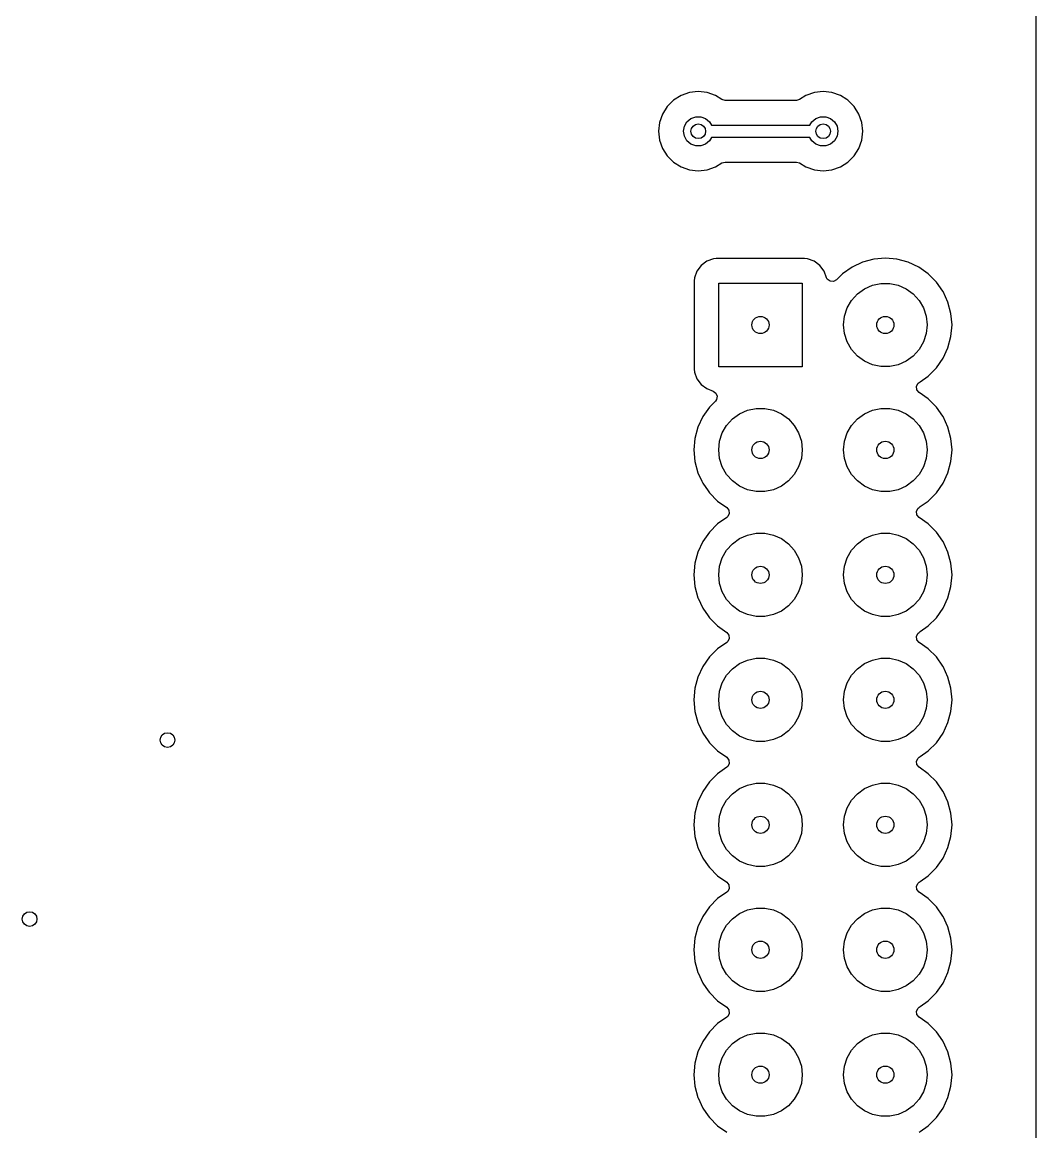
# Model space of a CAD drawing. Extents: x 0.03 to 1.97, y 0.03 to 3.58.
# Drawn here: x 1.159 to 1.97, y 1.804 to 2.692 of the extents above; entities that cross this region are included whole.
import ezdxf

# ---------------------------------------------------------------- set-up
doc = ezdxf.new("R2010")
doc.units = 0
doc.header["$MEASUREMENT"] = 0
doc.layers.add('BLACK', color=7, linetype='CONTINUOUS')

msp = doc.modelspace()

# ---------------------------------------------------------------- linework, layer by layer
at = {"layer": 'BLACK', "linetype": 'CONTINUOUS'}
for p, q in [((1.9703, 3.57541), (1.9703, 0.03459)), ((1.68023, 2.6298), (1.6752, 2.62477)), ((1.68624, 2.63357), (1.68023, 2.6298)), ((1.69294, 2.63592), (1.68624, 2.63357)), ((1.7, 2.63672), (1.69294, 2.63592)), ((1.69294, 2.63592), (1.69294, 2.63592)), ((1.70706, 2.63592), (1.7, 2.63672)), ((1.7, 2.63672), (1.7, 2.63672)), ((1.71376, 2.63357), (1.70706, 2.63592)), ((1.70706, 2.63592), (1.70706, 2.63592)), ((1.71885, 2.63037), (1.71376, 2.63357)), ((1.72145, 2.62963), (1.71885, 2.63037)), ((1.77855, 2.62963), (1.72145, 2.62963)), ((1.78115, 2.63037), (1.77855, 2.62963)), ((1.78624, 2.63357), (1.78115, 2.63037)), ((1.79294, 2.63592), (1.78624, 2.63357)), ((1.8, 2.63672), (1.79294, 2.63592)), ((1.79294, 2.63592), (1.79294, 2.63592)), ((1.80706, 2.63592), (1.8, 2.63672)), ((1.8, 2.63672), (1.8, 2.63672)), ((1.81376, 2.63357), (1.80706, 2.63592)), ((1.80706, 2.63592), (1.80706, 2.63592)), ((1.81885, 2.63037), (1.81376, 2.63357)), ((1.81977, 2.6298), (1.81885, 2.63037)), ((1.8248, 2.62477), (1.81977, 2.6298)), ((1.6752, 2.62477), (1.67143, 2.61876)), ((1.82857, 2.61876), (1.8248, 2.62477)), ((1.66908, 2.61206), (1.66828, 2.605)), ((1.67143, 2.61876), (1.66908, 2.61206)), ((1.66908, 2.61206), (1.66908, 2.61206)), ((1.6889, 2.60904), (1.69095, 2.61259)), ((1.69095, 2.61259), (1.69409, 2.61523)), ((1.69409, 2.61523), (1.69795, 2.61663)), ((1.69795, 2.61663), (1.70205, 2.61663)), ((1.70205, 2.61663), (1.70591, 2.61523)), ((1.70591, 2.61523), (1.70905, 2.61259)), ((1.70905, 2.61259), (1.71059, 2.60992)), ((1.78941, 2.60992), (1.79095, 2.61259)), ((1.79095, 2.61259), (1.79409, 2.61523)), ((1.79409, 2.61523), (1.79795, 2.61663)), ((1.79795, 2.61663), (1.80205, 2.61663)), ((1.80205, 2.61663), (1.80591, 2.61523)), ((1.80591, 2.61523), (1.80905, 2.61259)), ((1.80905, 2.61259), (1.8111, 2.60904)), ((1.83092, 2.61206), (1.82857, 2.61876)), ((1.83172, 2.605), (1.83092, 2.61206)), ((1.66828, 2.605), (1.66908, 2.59794)), ((1.66828, 2.605), (1.66828, 2.605)), ((1.68819, 2.605), (1.6889, 2.60904)), ((1.6889, 2.60096), (1.68819, 2.605)), ((1.71059, 2.60992), (1.78941, 2.60992)), ((1.8111, 2.60904), (1.81181, 2.605)), ((1.81181, 2.605), (1.8111, 2.60096)), ((1.83092, 2.59794), (1.83172, 2.605)), ((1.66908, 2.59794), (1.66908, 2.59794)), ((1.66908, 2.59794), (1.67143, 2.59124)), ((1.69095, 2.59741), (1.6889, 2.60096)), ((1.69409, 2.59477), (1.69095, 2.59741)), ((1.69795, 2.59337), (1.69409, 2.59477)), ((1.70205, 2.59337), (1.69795, 2.59337)), ((1.70591, 2.59477), (1.70205, 2.59337)), ((1.70905, 2.59741), (1.70591, 2.59477)), ((1.71059, 2.60008), (1.70905, 2.59741)), ((1.78941, 2.60008), (1.71059, 2.60008)), ((1.79095, 2.59741), (1.78941, 2.60008)), ((1.79409, 2.59477), (1.79095, 2.59741)), ((1.79795, 2.59337), (1.79409, 2.59477)), ((1.80205, 2.59337), (1.79795, 2.59337)), ((1.80591, 2.59477), (1.80205, 2.59337)), ((1.80905, 2.59741), (1.80591, 2.59477)), ((1.8111, 2.60096), (1.80905, 2.59741)), ((1.82857, 2.59124), (1.83092, 2.59794)), ((1.67143, 2.59124), (1.6752, 2.58523)), ((1.6752, 2.58523), (1.68023, 2.5802)), ((1.81977, 2.5802), (1.8248, 2.58523)), ((1.8248, 2.58523), (1.82857, 2.59124)), ((1.68023, 2.5802), (1.68624, 2.57643)), ((1.68624, 2.57643), (1.69294, 2.57408)), ((1.70706, 2.57408), (1.71376, 2.57643)), ((1.71376, 2.57643), (1.71885, 2.57963)), ((1.71885, 2.57963), (1.72145, 2.58037)), ((1.72145, 2.58037), (1.77855, 2.58037)), ((1.77855, 2.58037), (1.78115, 2.57963)), ((1.78115, 2.57963), (1.78624, 2.57643)), ((1.78624, 2.57643), (1.79294, 2.57408)), ((1.80706, 2.57408), (1.81376, 2.57643)), ((1.81376, 2.57643), (1.81977, 2.5802)), ((1.69294, 2.57408), (1.69294, 2.57408)), ((1.69294, 2.57408), (1.7, 2.57328)), ((1.7, 2.57328), (1.70706, 2.57408)), ((1.7, 2.57328), (1.7, 2.57328)), ((1.7, 2.57328), (1.7, 2.57328)), ((1.70706, 2.57408), (1.70706, 2.57408)), ((1.70706, 2.57408), (1.70706, 2.57408)), ((1.79294, 2.57408), (1.79294, 2.57408)), ((1.79294, 2.57408), (1.8, 2.57328)), ((1.8, 2.57328), (1.80706, 2.57408)), ((1.8, 2.57328), (1.8, 2.57328)), ((1.8, 2.57328), (1.8, 2.57328)), ((1.80706, 2.57408), (1.80706, 2.57408)), ((1.80706, 2.57408), (1.80706, 2.57408)), ((1.70226, 2.49754), (1.69887, 2.49301)), ((1.7068, 2.50094), (1.70226, 2.49754)), ((1.70226, 2.49754), (1.70226, 2.49754)), ((1.71211, 2.50292), (1.7068, 2.50094)), ((1.7068, 2.50094), (1.7068, 2.50094)), ((1.71445, 2.50317), (1.71211, 2.50292)), ((1.78515, 2.50317), (1.71445, 2.50317)), ((1.71445, 2.50317), (1.71445, 2.50317)), ((1.7875, 2.50292), (1.78515, 2.50317)), ((1.78515, 2.50317), (1.78515, 2.50317)), ((1.78515, 2.50317), (1.78515, 2.50317)), ((1.78515, 2.50317), (1.78515, 2.50317)), ((1.79281, 2.50094), (1.7875, 2.50292)), ((1.7875, 2.50292), (1.7875, 2.50292)), ((1.79734, 2.49754), (1.79281, 2.50094)), ((1.79281, 2.50094), (1.79281, 2.50094)), ((1.80074, 2.49301), (1.79734, 2.49754)), ((1.79734, 2.49754), (1.79734, 2.49754)), ((1.82312, 2.49622), (1.8155, 2.49089)), ((1.83155, 2.50015), (1.82312, 2.49622)), ((1.82312, 2.49622), (1.82312, 2.49622)), ((1.84053, 2.50256), (1.83155, 2.50015)), ((1.83155, 2.50015), (1.83155, 2.50015)), ((1.84054, 2.50256), (1.84053, 2.50256)), ((1.8498, 2.50337), (1.84054, 2.50256)), ((1.85907, 2.50256), (1.8498, 2.50337)), ((1.8498, 2.50337), (1.8498, 2.50337)), ((1.86806, 2.50015), (1.85907, 2.50256)), ((1.85907, 2.50256), (1.85907, 2.50256)), ((1.87649, 2.49622), (1.86806, 2.50015)), ((1.86806, 2.50015), (1.86806, 2.50015)), ((1.86806, 2.50015), (1.86806, 2.50015)), ((1.88411, 2.49089), (1.87649, 2.49622)), ((1.87649, 2.49622), (1.87649, 2.49622)), ((1.87649, 2.49622), (1.87649, 2.49622)), ((1.69689, 2.4877), (1.69663, 2.48535)), ((1.69887, 2.49301), (1.69689, 2.4877)), ((1.69887, 2.49301), (1.69887, 2.49301)), ((1.80267, 2.48783), (1.80074, 2.49301)), ((1.80074, 2.49301), (1.80074, 2.49301)), ((1.80334, 2.48661), (1.80267, 2.48783)), ((1.80554, 2.48496), (1.80334, 2.48661)), ((1.8155, 2.49089), (1.8107, 2.48609)), ((1.89069, 2.48431), (1.88411, 2.49089)), ((1.88411, 2.49089), (1.88411, 2.49089)), ((1.69663, 2.48535), (1.69663, 2.48535)), ((1.69663, 2.48535), (1.69663, 2.41465)), ((1.71634, 2.41654), (1.71634, 2.48346)), ((1.71634, 2.48346), (1.78327, 2.48346)), ((1.78327, 2.48346), (1.78327, 2.41654)), ((1.80828, 2.48477), (1.80554, 2.48496)), ((1.8107, 2.48609), (1.80828, 2.48477)), ((1.82741, 2.47487), (1.83307, 2.47898)), ((1.83307, 2.47898), (1.83946, 2.48183)), ((1.83946, 2.48183), (1.84631, 2.48328)), ((1.84631, 2.48328), (1.8533, 2.48328)), ((1.8533, 2.48328), (1.86014, 2.48183)), ((1.86014, 2.48183), (1.86654, 2.47898)), ((1.86654, 2.47898), (1.8722, 2.47487)), ((1.8958, 2.477), (1.89069, 2.48431)), ((1.81923, 2.46361), (1.82273, 2.46967)), ((1.82273, 2.46967), (1.82741, 2.47487)), ((1.8722, 2.47487), (1.87688, 2.46967)), ((1.87688, 2.46967), (1.88037, 2.46361)), ((1.89602, 2.47669), (1.8958, 2.477)), ((1.89996, 2.46825), (1.89602, 2.47669)), ((1.81707, 2.45696), (1.81923, 2.46361)), ((1.88037, 2.46361), (1.88254, 2.45696)), ((1.90236, 2.45927), (1.89996, 2.46825)), ((1.81634, 2.45), (1.81707, 2.45696)), ((1.88254, 2.45696), (1.88327, 2.45)), ((1.90318, 2.45), (1.90236, 2.45927)), ((1.81707, 2.44304), (1.81634, 2.45)), ((1.81923, 2.43639), (1.81707, 2.44304)), ((1.88254, 2.44304), (1.88037, 2.43639)), ((1.88327, 2.45), (1.88254, 2.44304)), ((1.90236, 2.44073), (1.90318, 2.45)), ((1.82273, 2.43033), (1.81923, 2.43639)), ((1.88037, 2.43639), (1.87688, 2.43033)), ((1.89996, 2.43175), (1.90236, 2.44073)), ((1.82741, 2.42513), (1.82273, 2.43033)), ((1.83307, 2.42102), (1.82741, 2.42513)), ((1.8722, 2.42513), (1.86654, 2.42102)), ((1.87688, 2.43033), (1.8722, 2.42513)), ((1.89602, 2.42331), (1.89996, 2.43175)), ((1.78327, 2.41654), (1.71634, 2.41654)), ((1.83946, 2.41817), (1.83307, 2.42102)), ((1.84631, 2.41672), (1.83946, 2.41817)), ((1.8533, 2.41672), (1.84631, 2.41672)), ((1.86014, 2.41817), (1.8533, 2.41672)), ((1.86654, 2.42102), (1.86014, 2.41817)), ((1.88411, 2.40911), (1.89069, 2.41569)), ((1.89069, 2.41569), (1.89602, 2.42331)), ((1.69663, 2.41465), (1.69663, 2.41465)), ((1.69663, 2.41465), (1.69689, 2.4123)), ((1.69689, 2.4123), (1.69887, 2.40699)), ((1.69887, 2.40699), (1.69887, 2.40699)), ((1.69887, 2.40699), (1.70226, 2.40246)), ((1.87768, 2.40461), (1.88411, 2.40911)), ((1.70226, 2.40246), (1.70226, 2.40246)), ((1.70226, 2.40246), (1.7068, 2.39906)), ((1.7068, 2.39906), (1.7068, 2.39906)), ((1.7068, 2.39906), (1.71197, 2.39713)), ((1.8748, 2.40089), (1.87605, 2.40334)), ((1.87509, 2.39815), (1.8748, 2.40089)), ((1.8768, 2.396), (1.87509, 2.39815)), ((1.87605, 2.40334), (1.8768, 2.404)), ((1.8768, 2.404), (1.87768, 2.40461)), ((1.71372, 2.38911), (1.70892, 2.38431)), ((1.71197, 2.39713), (1.71417, 2.39548)), ((1.71455, 2.39022), (1.71372, 2.38911)), ((1.71417, 2.39548), (1.71514, 2.39291)), ((1.71514, 2.39291), (1.71455, 2.39022)), ((1.88411, 2.39089), (1.8768, 2.396)), ((1.89069, 2.38431), (1.88411, 2.39089)), ((1.88411, 2.39089), (1.88411, 2.39089)), ((1.70892, 2.38431), (1.70358, 2.37669)), ((1.73307, 2.37898), (1.73946, 2.38183)), ((1.73946, 2.38183), (1.74631, 2.38328)), ((1.74631, 2.38328), (1.7533, 2.38328)), ((1.7533, 2.38328), (1.76014, 2.38183)), ((1.76014, 2.38183), (1.76654, 2.37898)), ((1.83307, 2.37898), (1.83946, 2.38183)), ((1.83946, 2.38183), (1.84631, 2.38328)), ((1.84631, 2.38328), (1.8533, 2.38328)), ((1.8533, 2.38328), (1.86014, 2.38183)), ((1.86014, 2.38183), (1.86654, 2.37898)), ((1.8958, 2.377), (1.89069, 2.38431)), ((1.70358, 2.37669), (1.69965, 2.36825)), ((1.70358, 2.37669), (1.70358, 2.37669)), ((1.72273, 2.36967), (1.72741, 2.37487)), ((1.72741, 2.37487), (1.73307, 2.37898)), ((1.76654, 2.37898), (1.7722, 2.37487)), ((1.7722, 2.37487), (1.77688, 2.36967)), ((1.82273, 2.36967), (1.82741, 2.37487)), ((1.82741, 2.37487), (1.83307, 2.37898)), ((1.86654, 2.37898), (1.8722, 2.37487)), ((1.8722, 2.37487), (1.87688, 2.36967)), ((1.89602, 2.37669), (1.8958, 2.377)), ((1.89996, 2.36825), (1.89602, 2.37669)), ((1.69965, 2.36825), (1.69724, 2.35927)), ((1.69965, 2.36825), (1.69965, 2.36825)), ((1.71707, 2.35696), (1.71923, 2.36361)), ((1.71923, 2.36361), (1.72273, 2.36967)), ((1.77688, 2.36967), (1.78037, 2.36361)), ((1.78037, 2.36361), (1.78254, 2.35696)), ((1.81707, 2.35696), (1.81923, 2.36361)), ((1.81923, 2.36361), (1.82273, 2.36967)), ((1.87688, 2.36967), (1.88037, 2.36361)), ((1.88037, 2.36361), (1.88254, 2.35696)), ((1.90236, 2.35927), (1.89996, 2.36825)), ((1.69724, 2.35927), (1.69643, 2.35)), ((1.69724, 2.35927), (1.69724, 2.35927)), ((1.71634, 2.35), (1.71707, 2.35696)), ((1.78254, 2.35696), (1.78327, 2.35)), ((1.81634, 2.35), (1.81707, 2.35696)), ((1.88254, 2.35696), (1.88327, 2.35)), ((1.90318, 2.35), (1.90236, 2.35927)), ((1.69643, 2.35), (1.69724, 2.34073)), ((1.69643, 2.35), (1.69643, 2.35)), ((1.71707, 2.34304), (1.71634, 2.35)), ((1.78327, 2.35), (1.78254, 2.34304)), ((1.81707, 2.34304), (1.81634, 2.35)), ((1.88327, 2.35), (1.88254, 2.34304)), ((1.90236, 2.34073), (1.90318, 2.35)), ((1.69724, 2.34073), (1.69724, 2.34073)), ((1.69724, 2.34073), (1.69965, 2.33175)), ((1.71923, 2.33639), (1.71707, 2.34304)), ((1.72273, 2.33033), (1.71923, 2.33639)), ((1.78037, 2.33639), (1.77688, 2.33033)), ((1.78254, 2.34304), (1.78037, 2.33639)), ((1.81923, 2.33639), (1.81707, 2.34304)), ((1.82273, 2.33033), (1.81923, 2.33639)), ((1.88037, 2.33639), (1.87688, 2.33033)), ((1.88254, 2.34304), (1.88037, 2.33639)), ((1.89996, 2.33175), (1.90236, 2.34073)), ((1.69965, 2.33175), (1.69965, 2.33175)), ((1.69965, 2.33175), (1.69965, 2.33175)), ((1.69965, 2.33175), (1.70278, 2.32503)), ((1.72741, 2.32513), (1.72273, 2.33033)), ((1.77688, 2.33033), (1.7722, 2.32513)), ((1.82741, 2.32513), (1.82273, 2.33033)), ((1.87688, 2.33033), (1.8722, 2.32513)), ((1.89602, 2.32331), (1.89996, 2.33175)), ((1.70278, 2.32503), (1.70358, 2.32331)), ((1.70358, 2.32331), (1.70358, 2.32331)), ((1.70358, 2.32331), (1.70785, 2.31722)), ((1.73307, 2.32102), (1.72741, 2.32513)), ((1.73946, 2.31817), (1.73307, 2.32102)), ((1.74631, 2.31672), (1.73946, 2.31817)), ((1.76014, 2.31817), (1.7533, 2.31672)), ((1.76654, 2.32102), (1.76014, 2.31817)), ((1.7722, 2.32513), (1.76654, 2.32102)), ((1.83307, 2.32102), (1.82741, 2.32513)), ((1.83946, 2.31817), (1.83307, 2.32102)), ((1.84631, 2.31672), (1.83946, 2.31817)), ((1.86014, 2.31817), (1.8533, 2.31672)), ((1.86654, 2.32102), (1.86014, 2.31817)), ((1.8722, 2.32513), (1.86654, 2.32102)), ((1.89069, 2.31569), (1.89602, 2.32331)), ((1.70785, 2.31722), (1.70892, 2.31569)), ((1.70892, 2.31569), (1.70892, 2.31569)), ((1.70892, 2.31569), (1.7155, 2.30911)), ((1.7155, 2.30911), (1.7155, 2.30911)), ((1.7155, 2.30911), (1.7228, 2.304)), ((1.7533, 2.31672), (1.74631, 2.31672)), ((1.8533, 2.31672), (1.84631, 2.31672)), ((1.87768, 2.30461), (1.88411, 2.30911)), ((1.88411, 2.30911), (1.89069, 2.31569)), ((1.7228, 2.304), (1.72452, 2.30185)), ((1.72452, 2.30185), (1.7248, 2.29911)), ((1.8748, 2.30089), (1.87605, 2.30334)), ((1.87509, 2.29815), (1.8748, 2.30089)), ((1.87605, 2.30334), (1.8768, 2.304)), ((1.8768, 2.304), (1.87768, 2.30461)), ((1.7228, 2.296), (1.7155, 2.29089)), ((1.72356, 2.29666), (1.7228, 2.296)), ((1.7248, 2.29911), (1.72356, 2.29666)), ((1.8768, 2.296), (1.87509, 2.29815)), ((1.88411, 2.29089), (1.8768, 2.296)), ((1.70892, 2.28431), (1.70358, 2.27669)), ((1.7155, 2.29089), (1.70892, 2.28431)), ((1.73946, 2.28183), (1.74631, 2.28328)), ((1.74631, 2.28328), (1.7533, 2.28328)), ((1.7533, 2.28328), (1.76014, 2.28183)), ((1.83946, 2.28183), (1.84631, 2.28328)), ((1.84631, 2.28328), (1.8533, 2.28328)), ((1.8533, 2.28328), (1.86014, 2.28183)), ((1.89069, 2.28431), (1.88411, 2.29089)), ((1.88411, 2.29089), (1.88411, 2.29089)), ((1.8958, 2.277), (1.89069, 2.28431)), ((1.70358, 2.27669), (1.69965, 2.26825)), ((1.70358, 2.27669), (1.70358, 2.27669)), ((1.72273, 2.26967), (1.72741, 2.27487)), ((1.72741, 2.27487), (1.73307, 2.27898)), ((1.73307, 2.27898), (1.73946, 2.28183)), ((1.76014, 2.28183), (1.76654, 2.27898)), ((1.76654, 2.27898), (1.7722, 2.27487)), ((1.7722, 2.27487), (1.77688, 2.26967)), ((1.82273, 2.26967), (1.82741, 2.27487)), ((1.82741, 2.27487), (1.83307, 2.27898)), ((1.83307, 2.27898), (1.83946, 2.28183)), ((1.86014, 2.28183), (1.86654, 2.27898)), ((1.86654, 2.27898), (1.8722, 2.27487)), ((1.8722, 2.27487), (1.87688, 2.26967)), ((1.89602, 2.27669), (1.8958, 2.277)), ((1.89996, 2.26825), (1.89602, 2.27669)), ((1.69965, 2.26825), (1.69724, 2.25927)), ((1.69965, 2.26825), (1.69965, 2.26825)), ((1.71923, 2.26361), (1.72273, 2.26967)), ((1.77688, 2.26967), (1.78037, 2.26361)), ((1.81923, 2.26361), (1.82273, 2.26967)), ((1.87688, 2.26967), (1.88037, 2.26361)), ((1.90236, 2.25927), (1.89996, 2.26825)), ((1.69724, 2.25927), (1.69643, 2.25)), ((1.69724, 2.25927), (1.69724, 2.25927)), ((1.71634, 2.25), (1.71707, 2.25696)), ((1.71707, 2.25696), (1.71923, 2.26361)), ((1.78037, 2.26361), (1.78254, 2.25696)), ((1.78254, 2.25696), (1.78327, 2.25)), ((1.81634, 2.25), (1.81707, 2.25696)), ((1.81707, 2.25696), (1.81923, 2.26361)), ((1.88037, 2.26361), (1.88254, 2.25696)), ((1.88254, 2.25696), (1.88327, 2.25)), ((1.90318, 2.25), (1.90236, 2.25927)), ((1.69643, 2.25), (1.69643, 2.25)), ((1.69643, 2.25), (1.69724, 2.24073)), ((1.71707, 2.24304), (1.71634, 2.25)), ((1.78327, 2.25), (1.78254, 2.24304)), ((1.81707, 2.24304), (1.81634, 2.25)), ((1.88327, 2.25), (1.88254, 2.24304)), ((1.90236, 2.24073), (1.90318, 2.25)), ((1.69724, 2.24073), (1.69724, 2.24073)), ((1.69724, 2.24073), (1.69965, 2.23175)), ((1.71923, 2.23639), (1.71707, 2.24304)), ((1.78254, 2.24304), (1.78037, 2.23639)), ((1.81923, 2.23639), (1.81707, 2.24304)), ((1.88254, 2.24304), (1.88037, 2.23639)), ((1.89996, 2.23175), (1.90236, 2.24073)), ((1.69965, 2.23175), (1.69965, 2.23175)), ((1.69965, 2.23175), (1.69965, 2.23175)), ((1.69965, 2.23175), (1.6998, 2.23142)), ((1.6998, 2.23142), (1.70358, 2.22331)), ((1.72273, 2.23033), (1.71923, 2.23639)), ((1.72741, 2.22513), (1.72273, 2.23033)), ((1.77688, 2.23033), (1.7722, 2.22513)), ((1.78037, 2.23639), (1.77688, 2.23033)), ((1.82273, 2.23033), (1.81923, 2.23639)), ((1.82741, 2.22513), (1.82273, 2.23033)), ((1.87688, 2.23033), (1.8722, 2.22513)), ((1.88037, 2.23639), (1.87688, 2.23033)), ((1.89602, 2.22331), (1.89996, 2.23175)), ((1.70358, 2.22331), (1.70358, 2.22331)), ((1.70358, 2.22331), (1.70785, 2.21722)), ((1.73307, 2.22102), (1.72741, 2.22513)), ((1.73946, 2.21817), (1.73307, 2.22102)), ((1.76654, 2.22102), (1.76014, 2.21817)), ((1.7722, 2.22513), (1.76654, 2.22102)), ((1.83307, 2.22102), (1.82741, 2.22513)), ((1.83946, 2.21817), (1.83307, 2.22102)), ((1.86654, 2.22102), (1.86014, 2.21817)), ((1.8722, 2.22513), (1.86654, 2.22102)), ((1.89069, 2.21569), (1.89602, 2.22331)), ((1.70785, 2.21722), (1.70892, 2.21569)), ((1.70892, 2.21569), (1.70892, 2.21569)), ((1.70892, 2.21569), (1.7155, 2.20911)), ((1.74631, 2.21672), (1.73946, 2.21817)), ((1.7533, 2.21672), (1.74631, 2.21672)), ((1.76014, 2.21817), (1.7533, 2.21672)), ((1.84631, 2.21672), (1.83946, 2.21817)), ((1.8533, 2.21672), (1.84631, 2.21672)), ((1.86014, 2.21817), (1.8533, 2.21672)), ((1.88411, 2.20911), (1.89069, 2.21569)), ((1.7155, 2.20911), (1.7155, 2.20911)), ((1.7155, 2.20911), (1.7228, 2.204)), ((1.7228, 2.204), (1.72452, 2.20185)), ((1.8748, 2.20089), (1.87605, 2.20334)), ((1.87605, 2.20334), (1.8768, 2.204)), ((1.8768, 2.204), (1.87768, 2.20461)), ((1.87768, 2.20461), (1.88411, 2.20911)), ((1.7228, 2.196), (1.7155, 2.19089)), ((1.72356, 2.19666), (1.7228, 2.196)), ((1.7248, 2.19911), (1.72356, 2.19666)), ((1.72452, 2.20185), (1.7248, 2.19911)), ((1.87509, 2.19815), (1.8748, 2.20089)), ((1.8768, 2.196), (1.87509, 2.19815)), ((1.88411, 2.19089), (1.8768, 2.196)), ((1.7155, 2.19089), (1.70892, 2.18431)), ((1.89069, 2.18431), (1.88411, 2.19089)), ((1.88411, 2.19089), (1.88411, 2.19089)), ((1.70358, 2.17669), (1.69965, 2.16825)), ((1.70892, 2.18431), (1.70358, 2.17669)), ((1.70358, 2.17669), (1.70358, 2.17669)), ((1.72741, 2.17487), (1.73307, 2.17898)), ((1.73307, 2.17898), (1.73946, 2.18183)), ((1.73946, 2.18183), (1.74631, 2.18328)), ((1.74631, 2.18328), (1.7533, 2.18328)), ((1.7533, 2.18328), (1.76014, 2.18183)), ((1.76014, 2.18183), (1.76654, 2.17898)), ((1.76654, 2.17898), (1.7722, 2.17487)), ((1.82741, 2.17487), (1.83307, 2.17898)), ((1.83307, 2.17898), (1.83946, 2.18183)), ((1.83946, 2.18183), (1.84631, 2.18328)), ((1.84631, 2.18328), (1.8533, 2.18328)), ((1.8533, 2.18328), (1.86014, 2.18183)), ((1.86014, 2.18183), (1.86654, 2.17898)), ((1.86654, 2.17898), (1.8722, 2.17487)), ((1.8958, 2.177), (1.89069, 2.18431)), ((1.89602, 2.17669), (1.8958, 2.177)), ((1.89996, 2.16825), (1.89602, 2.17669)), ((1.69965, 2.16825), (1.69724, 2.15927)), ((1.69965, 2.16825), (1.69965, 2.16825)), ((1.71923, 2.16361), (1.72273, 2.16967)), ((1.72273, 2.16967), (1.72741, 2.17487)), ((1.7722, 2.17487), (1.77688, 2.16967)), ((1.77688, 2.16967), (1.78037, 2.16361)), ((1.81923, 2.16361), (1.82273, 2.16967)), ((1.82273, 2.16967), (1.82741, 2.17487)), ((1.8722, 2.17487), (1.87688, 2.16967)), ((1.87688, 2.16967), (1.88037, 2.16361)), ((1.90236, 2.15927), (1.89996, 2.16825)), ((1.69724, 2.15927), (1.69643, 2.15)), ((1.69724, 2.15927), (1.69724, 2.15927)), ((1.71707, 2.15696), (1.71923, 2.16361)), ((1.78037, 2.16361), (1.78254, 2.15696)), ((1.81707, 2.15696), (1.81923, 2.16361)), ((1.88037, 2.16361), (1.88254, 2.15696)), ((1.90318, 2.15), (1.90236, 2.15927)), ((1.69643, 2.15), (1.69643, 2.15)), ((1.69643, 2.15), (1.69724, 2.14073)), ((1.71634, 2.15), (1.71707, 2.15696)), ((1.71707, 2.14304), (1.71634, 2.15)), ((1.78254, 2.15696), (1.78327, 2.15)), ((1.78327, 2.15), (1.78254, 2.14304)), ((1.81634, 2.15), (1.81707, 2.15696)), ((1.81707, 2.14304), (1.81634, 2.15)), ((1.88254, 2.15696), (1.88327, 2.15)), ((1.88327, 2.15), (1.88254, 2.14304)), ((1.90236, 2.14073), (1.90318, 2.15)), ((1.69724, 2.14073), (1.69724, 2.14073)), ((1.69724, 2.14073), (1.69965, 2.13175)), ((1.71923, 2.13639), (1.71707, 2.14304)), ((1.78254, 2.14304), (1.78037, 2.13639)), ((1.81923, 2.13639), (1.81707, 2.14304)), ((1.88254, 2.14304), (1.88037, 2.13639)), ((1.89996, 2.13175), (1.90236, 2.14073)), ((1.69965, 2.13175), (1.69965, 2.13175)), ((1.69965, 2.13175), (1.69965, 2.13175)), ((1.69965, 2.13175), (1.6998, 2.13142)), ((1.6998, 2.13142), (1.70358, 2.12331)), ((1.72273, 2.13033), (1.71923, 2.13639)), ((1.78037, 2.13639), (1.77688, 2.13033)), ((1.82273, 2.13033), (1.81923, 2.13639)), ((1.88037, 2.13639), (1.87688, 2.13033)), ((1.89602, 2.12331), (1.89996, 2.13175)), ((1.70358, 2.12331), (1.70358, 2.12331)), ((1.70358, 2.12331), (1.70785, 2.11722)), ((1.72741, 2.12513), (1.72273, 2.13033)), ((1.73307, 2.12102), (1.72741, 2.12513)), ((1.7722, 2.12513), (1.76654, 2.12102)), ((1.77688, 2.13033), (1.7722, 2.12513)), ((1.82741, 2.12513), (1.82273, 2.13033)), ((1.83307, 2.12102), (1.82741, 2.12513)), ((1.8722, 2.12513), (1.86654, 2.12102)), ((1.87688, 2.13033), (1.8722, 2.12513)), ((1.89069, 2.11569), (1.89602, 2.12331)), ((1.70785, 2.11722), (1.70892, 2.11569)), ((1.70892, 2.11569), (1.70892, 2.11569)), ((1.70892, 2.11569), (1.7155, 2.10911)), ((1.73946, 2.11817), (1.73307, 2.12102)), ((1.74631, 2.11672), (1.73946, 2.11817)), ((1.7533, 2.11672), (1.74631, 2.11672)), ((1.76014, 2.11817), (1.7533, 2.11672)), ((1.76654, 2.12102), (1.76014, 2.11817)), ((1.83946, 2.11817), (1.83307, 2.12102)), ((1.84631, 2.11672), (1.83946, 2.11817)), ((1.8533, 2.11672), (1.84631, 2.11672)), ((1.86014, 2.11817), (1.8533, 2.11672)), ((1.86654, 2.12102), (1.86014, 2.11817)), ((1.88411, 2.10911), (1.89069, 2.11569)), ((1.7155, 2.10911), (1.7155, 2.10911)), ((1.7155, 2.10911), (1.7228, 2.104)), ((1.8768, 2.104), (1.87768, 2.10461)), ((1.87768, 2.10461), (1.88411, 2.10911)), ((1.7228, 2.096), (1.7155, 2.09089)), ((1.7228, 2.104), (1.72452, 2.10185)), ((1.72356, 2.09666), (1.7228, 2.096)), ((1.7248, 2.09911), (1.72356, 2.09666)), ((1.72452, 2.10185), (1.7248, 2.09911)), ((1.8748, 2.10089), (1.87605, 2.10334)), ((1.87509, 2.09815), (1.8748, 2.10089)), ((1.8768, 2.096), (1.87509, 2.09815)), ((1.87605, 2.10334), (1.8768, 2.104)), ((1.88411, 2.09089), (1.8768, 2.096)), ((1.7155, 2.09089), (1.70892, 2.08431)), ((1.89069, 2.08431), (1.88411, 2.09089)), ((1.88411, 2.09089), (1.88411, 2.09089)), ((1.70892, 2.08431), (1.70358, 2.07669)), ((1.72741, 2.07487), (1.73307, 2.07898)), ((1.73307, 2.07898), (1.73946, 2.08183)), ((1.73946, 2.08183), (1.74631, 2.08328)), ((1.74631, 2.08328), (1.7533, 2.08328)), ((1.7533, 2.08328), (1.76014, 2.08183)), ((1.76014, 2.08183), (1.76654, 2.07898)), ((1.76654, 2.07898), (1.7722, 2.07487)), ((1.82741, 2.07487), (1.83307, 2.07898)), ((1.83307, 2.07898), (1.83946, 2.08183)), ((1.83946, 2.08183), (1.84631, 2.08328)), ((1.84631, 2.08328), (1.8533, 2.08328)), ((1.8533, 2.08328), (1.86014, 2.08183)), ((1.86014, 2.08183), (1.86654, 2.07898)), ((1.86654, 2.07898), (1.8722, 2.07487)), ((1.8958, 2.077), (1.89069, 2.08431)), ((1.70358, 2.07669), (1.69965, 2.06825)), ((1.70358, 2.07669), (1.70358, 2.07669)), ((1.71923, 2.06361), (1.72273, 2.06967)), ((1.72273, 2.06967), (1.72741, 2.07487)), ((1.7722, 2.07487), (1.77688, 2.06967)), ((1.77688, 2.06967), (1.78037, 2.06361)), ((1.81923, 2.06361), (1.82273, 2.06967)), ((1.82273, 2.06967), (1.82741, 2.07487)), ((1.8722, 2.07487), (1.87688, 2.06967)), ((1.87688, 2.06967), (1.88037, 2.06361)), ((1.89602, 2.07669), (1.8958, 2.077)), ((1.89996, 2.06825), (1.89602, 2.07669)), ((1.69965, 2.06825), (1.69724, 2.05927)), ((1.69965, 2.06825), (1.69965, 2.06825)), ((1.71707, 2.05696), (1.71923, 2.06361)), ((1.78037, 2.06361), (1.78254, 2.05696)), ((1.81707, 2.05696), (1.81923, 2.06361)), ((1.88037, 2.06361), (1.88254, 2.05696)), ((1.90236, 2.05927), (1.89996, 2.06825)), ((1.69724, 2.05927), (1.69643, 2.05)), ((1.69724, 2.05927), (1.69724, 2.05927)), ((1.71634, 2.05), (1.71707, 2.05696)), ((1.78254, 2.05696), (1.78327, 2.05)), ((1.81634, 2.05), (1.81707, 2.05696)), ((1.88254, 2.05696), (1.88327, 2.05)), ((1.90318, 2.05), (1.90236, 2.05927)), ((1.69643, 2.05), (1.69643, 2.05)), ((1.69643, 2.05), (1.69724, 2.04073)), ((1.71707, 2.04304), (1.71634, 2.05)), ((1.71923, 2.03639), (1.71707, 2.04304)), ((1.78254, 2.04304), (1.78037, 2.03639)), ((1.78327, 2.05), (1.78254, 2.04304)), ((1.81707, 2.04304), (1.81634, 2.05)), ((1.81923, 2.03639), (1.81707, 2.04304)), ((1.88254, 2.04304), (1.88037, 2.03639)), ((1.88327, 2.05), (1.88254, 2.04304)), ((1.90236, 2.04073), (1.90318, 2.05)), ((1.69724, 2.04073), (1.69724, 2.04073)), ((1.69724, 2.04073), (1.69965, 2.03175)), ((1.72273, 2.03033), (1.71923, 2.03639)), ((1.78037, 2.03639), (1.77688, 2.03033)), ((1.82273, 2.03033), (1.81923, 2.03639)), ((1.88037, 2.03639), (1.87688, 2.03033)), ((1.89996, 2.03175), (1.90236, 2.04073)), ((1.69965, 2.03175), (1.69965, 2.03175)), ((1.69965, 2.03175), (1.69965, 2.03175)), ((1.69965, 2.03175), (1.6998, 2.03142)), ((1.6998, 2.03142), (1.70358, 2.02331)), ((1.72741, 2.02513), (1.72273, 2.03033)), ((1.73307, 2.02102), (1.72741, 2.02513)), ((1.7722, 2.02513), (1.76654, 2.02102)), ((1.77688, 2.03033), (1.7722, 2.02513)), ((1.82741, 2.02513), (1.82273, 2.03033)), ((1.83307, 2.02102), (1.82741, 2.02513)), ((1.8722, 2.02513), (1.86654, 2.02102)), ((1.87688, 2.03033), (1.8722, 2.02513)), ((1.89602, 2.02331), (1.89996, 2.03175)), ((1.70358, 2.02331), (1.70358, 2.02331)), ((1.70358, 2.02331), (1.70785, 2.01722)), ((1.70785, 2.01722), (1.70892, 2.01569)), ((1.73946, 2.01817), (1.73307, 2.02102)), ((1.74631, 2.01672), (1.73946, 2.01817)), ((1.7533, 2.01672), (1.74631, 2.01672)), ((1.76014, 2.01817), (1.7533, 2.01672)), ((1.76654, 2.02102), (1.76014, 2.01817)), ((1.83946, 2.01817), (1.83307, 2.02102)), ((1.84631, 2.01672), (1.83946, 2.01817)), ((1.8533, 2.01672), (1.84631, 2.01672)), ((1.86014, 2.01817), (1.8533, 2.01672)), ((1.86654, 2.02102), (1.86014, 2.01817)), ((1.89069, 2.01569), (1.89602, 2.02331)), ((1.70892, 2.01569), (1.70892, 2.01569)), ((1.70892, 2.01569), (1.7155, 2.00911)), ((1.7155, 2.00911), (1.7155, 2.00911)), ((1.7155, 2.00911), (1.7228, 2.004)), ((1.87768, 2.00461), (1.88411, 2.00911)), ((1.88411, 2.00911), (1.89069, 2.01569)), ((1.7228, 2.004), (1.72452, 2.00185)), ((1.7248, 1.99911), (1.72356, 1.99666)), ((1.72452, 2.00185), (1.7248, 1.99911)), ((1.8748, 2.00089), (1.87605, 2.00334)), ((1.87509, 1.99815), (1.8748, 2.00089)), ((1.8768, 1.996), (1.87509, 1.99815)), ((1.87605, 2.00334), (1.8768, 2.004)), ((1.8768, 2.004), (1.87768, 2.00461)), ((1.7155, 1.99089), (1.70892, 1.98431)), ((1.7228, 1.996), (1.7155, 1.99089)), ((1.72356, 1.99666), (1.7228, 1.996)), ((1.88411, 1.99089), (1.8768, 1.996)), ((1.89069, 1.98431), (1.88411, 1.99089)), ((1.88411, 1.99089), (1.88411, 1.99089)), ((1.70892, 1.98431), (1.70358, 1.97669)), ((1.73307, 1.97898), (1.73946, 1.98183)), ((1.73946, 1.98183), (1.74631, 1.98328)), ((1.74631, 1.98328), (1.7533, 1.98328)), ((1.7533, 1.98328), (1.76014, 1.98183)), ((1.76014, 1.98183), (1.76654, 1.97898)), ((1.83307, 1.97898), (1.83946, 1.98183)), ((1.83946, 1.98183), (1.84631, 1.98328)), ((1.84631, 1.98328), (1.8533, 1.98328)), ((1.8533, 1.98328), (1.86014, 1.98183)), ((1.86014, 1.98183), (1.86654, 1.97898)), ((1.8958, 1.977), (1.89069, 1.98431)), ((1.70358, 1.97669), (1.69965, 1.96825)), ((1.70358, 1.97669), (1.70358, 1.97669)), ((1.72273, 1.96967), (1.72741, 1.97487)), ((1.72741, 1.97487), (1.73307, 1.97898)), ((1.76654, 1.97898), (1.7722, 1.97487)), ((1.7722, 1.97487), (1.77688, 1.96967)), ((1.82273, 1.96967), (1.82741, 1.97487)), ((1.82741, 1.97487), (1.83307, 1.97898)), ((1.86654, 1.97898), (1.8722, 1.97487)), ((1.8722, 1.97487), (1.87688, 1.96967)), ((1.89602, 1.97669), (1.8958, 1.977)), ((1.89996, 1.96825), (1.89602, 1.97669)), ((1.69965, 1.96825), (1.69724, 1.95927)), ((1.69965, 1.96825), (1.69965, 1.96825)), ((1.71707, 1.95696), (1.71923, 1.96361)), ((1.71923, 1.96361), (1.72273, 1.96967)), ((1.77688, 1.96967), (1.78037, 1.96361)), ((1.78037, 1.96361), (1.78254, 1.95696)), ((1.81707, 1.95696), (1.81923, 1.96361)), ((1.81923, 1.96361), (1.82273, 1.96967)), ((1.87688, 1.96967), (1.88037, 1.96361)), ((1.88037, 1.96361), (1.88254, 1.95696)), ((1.90236, 1.95927), (1.89996, 1.96825)), ((1.69724, 1.95927), (1.69643, 1.95)), ((1.69724, 1.95927), (1.69724, 1.95927)), ((1.71634, 1.95), (1.71707, 1.95696)), ((1.78254, 1.95696), (1.78327, 1.95)), ((1.81634, 1.95), (1.81707, 1.95696)), ((1.88254, 1.95696), (1.88327, 1.95)), ((1.90318, 1.95), (1.90236, 1.95927)), ((1.69643, 1.95), (1.69643, 1.95)), ((1.69643, 1.95), (1.69724, 1.94073)), ((1.71707, 1.94304), (1.71634, 1.95)), ((1.78327, 1.95), (1.78254, 1.94304)), ((1.81707, 1.94304), (1.81634, 1.95)), ((1.88327, 1.95), (1.88254, 1.94304)), ((1.90236, 1.94073), (1.90318, 1.95)), ((1.69724, 1.94073), (1.69724, 1.94073)), ((1.69724, 1.94073), (1.69965, 1.93175)), ((1.71923, 1.93639), (1.71707, 1.94304)), ((1.72273, 1.93033), (1.71923, 1.93639)), ((1.78037, 1.93639), (1.77688, 1.93033)), ((1.78254, 1.94304), (1.78037, 1.93639)), ((1.81923, 1.93639), (1.81707, 1.94304)), ((1.82273, 1.93033), (1.81923, 1.93639)), ((1.88037, 1.93639), (1.87688, 1.93033)), ((1.88254, 1.94304), (1.88037, 1.93639)), ((1.89996, 1.93175), (1.90236, 1.94073)), ((1.69965, 1.93175), (1.69965, 1.93175)), ((1.69965, 1.93175), (1.69965, 1.93175)), ((1.69965, 1.93175), (1.6998, 1.93142)), ((1.6998, 1.93142), (1.70358, 1.92331)), ((1.72741, 1.92513), (1.72273, 1.93033)), ((1.77688, 1.93033), (1.7722, 1.92513)), ((1.82741, 1.92513), (1.82273, 1.93033)), ((1.87688, 1.93033), (1.8722, 1.92513)), ((1.89602, 1.92331), (1.89996, 1.93175)), ((1.70358, 1.92331), (1.70358, 1.92331)), ((1.70358, 1.92331), (1.70785, 1.91722)), ((1.73307, 1.92102), (1.72741, 1.92513)), ((1.73946, 1.91817), (1.73307, 1.92102)), ((1.74631, 1.91672), (1.73946, 1.91817)), ((1.76014, 1.91817), (1.7533, 1.91672)), ((1.76654, 1.92102), (1.76014, 1.91817)), ((1.7722, 1.92513), (1.76654, 1.92102)), ((1.83307, 1.92102), (1.82741, 1.92513)), ((1.83946, 1.91817), (1.83307, 1.92102)), ((1.84631, 1.91672), (1.83946, 1.91817)), ((1.86014, 1.91817), (1.8533, 1.91672)), ((1.86654, 1.92102), (1.86014, 1.91817)), ((1.8722, 1.92513), (1.86654, 1.92102)), ((1.89069, 1.91569), (1.89602, 1.92331)), ((1.70785, 1.91722), (1.70892, 1.91569)), ((1.70892, 1.91569), (1.70892, 1.91569)), ((1.70892, 1.91569), (1.7155, 1.90911)), ((1.7533, 1.91672), (1.74631, 1.91672)), ((1.8533, 1.91672), (1.84631, 1.91672)), ((1.88411, 1.90911), (1.89069, 1.91569)), ((1.7155, 1.90911), (1.7155, 1.90911)), ((1.7155, 1.90911), (1.7228, 1.904)), ((1.7228, 1.904), (1.72452, 1.90185)), ((1.72452, 1.90185), (1.7248, 1.89911)), ((1.8748, 1.90089), (1.87605, 1.90334)), ((1.87509, 1.89815), (1.8748, 1.90089)), ((1.87605, 1.90334), (1.8768, 1.904)), ((1.8768, 1.904), (1.87768, 1.90461)), ((1.87768, 1.90461), (1.88411, 1.90911)), ((1.7228, 1.896), (1.7155, 1.89089)), ((1.72356, 1.89666), (1.7228, 1.896)), ((1.7248, 1.89911), (1.72356, 1.89666)), ((1.8768, 1.896), (1.87509, 1.89815)), ((1.88411, 1.89089), (1.8768, 1.896)), ((1.70892, 1.88431), (1.70358, 1.87669)), ((1.7155, 1.89089), (1.70892, 1.88431)), ((1.73946, 1.88183), (1.74631, 1.88328)), ((1.74631, 1.88328), (1.7533, 1.88328)), ((1.7533, 1.88328), (1.76014, 1.88183)), ((1.83946, 1.88183), (1.84631, 1.88328)), ((1.84631, 1.88328), (1.8533, 1.88328)), ((1.8533, 1.88328), (1.86014, 1.88183)), ((1.89069, 1.88431), (1.88411, 1.89089)), ((1.88411, 1.89089), (1.88411, 1.89089)), ((1.8958, 1.877), (1.89069, 1.88431)), ((1.70358, 1.87669), (1.69965, 1.86825)), ((1.70358, 1.87669), (1.70358, 1.87669)), ((1.72273, 1.86967), (1.72741, 1.87487)), ((1.72741, 1.87487), (1.73307, 1.87898)), ((1.73307, 1.87898), (1.73946, 1.88183)), ((1.76014, 1.88183), (1.76654, 1.87898)), ((1.76654, 1.87898), (1.7722, 1.87487)), ((1.7722, 1.87487), (1.77688, 1.86967)), ((1.82273, 1.86967), (1.82741, 1.87487)), ((1.82741, 1.87487), (1.83307, 1.87898)), ((1.83307, 1.87898), (1.83946, 1.88183)), ((1.86014, 1.88183), (1.86654, 1.87898)), ((1.86654, 1.87898), (1.8722, 1.87487)), ((1.8722, 1.87487), (1.87688, 1.86967)), ((1.89602, 1.87669), (1.8958, 1.877)), ((1.89996, 1.86825), (1.89602, 1.87669)), ((1.69965, 1.86825), (1.69724, 1.85927)), ((1.69965, 1.86825), (1.69965, 1.86825)), ((1.71923, 1.86361), (1.72273, 1.86967)), ((1.77688, 1.86967), (1.78037, 1.86361)), ((1.81923, 1.86361), (1.82273, 1.86967)), ((1.87688, 1.86967), (1.88037, 1.86361)), ((1.90236, 1.85927), (1.89996, 1.86825)), ((1.69724, 1.85927), (1.69643, 1.85)), ((1.69724, 1.85927), (1.69724, 1.85927)), ((1.71634, 1.85), (1.71707, 1.85696)), ((1.71707, 1.85696), (1.71923, 1.86361)), ((1.78037, 1.86361), (1.78254, 1.85696)), ((1.78254, 1.85696), (1.78327, 1.85)), ((1.81634, 1.85), (1.81707, 1.85696)), ((1.81707, 1.85696), (1.81923, 1.86361)), ((1.88037, 1.86361), (1.88254, 1.85696)), ((1.88254, 1.85696), (1.88327, 1.85)), ((1.90318, 1.85), (1.90236, 1.85927)), ((1.69643, 1.85), (1.69643, 1.85)), ((1.69643, 1.85), (1.69724, 1.84073)), ((1.71707, 1.84304), (1.71634, 1.85)), ((1.78327, 1.85), (1.78254, 1.84304)), ((1.81707, 1.84304), (1.81634, 1.85)), ((1.88327, 1.85), (1.88254, 1.84304)), ((1.90236, 1.84073), (1.90318, 1.85)), ((1.69724, 1.84073), (1.69724, 1.84073)), ((1.69724, 1.84073), (1.69965, 1.83175)), ((1.71923, 1.83639), (1.71707, 1.84304)), ((1.78254, 1.84304), (1.78037, 1.83639)), ((1.81923, 1.83639), (1.81707, 1.84304)), ((1.88254, 1.84304), (1.88037, 1.83639)), ((1.89996, 1.83175), (1.90236, 1.84073)), ((1.69965, 1.83175), (1.69965, 1.83175)), ((1.69965, 1.83175), (1.69965, 1.83175)), ((1.69965, 1.83175), (1.6998, 1.83142)), ((1.6998, 1.83142), (1.70358, 1.82331)), ((1.72273, 1.83033), (1.71923, 1.83639)), ((1.72741, 1.82513), (1.72273, 1.83033)), ((1.77688, 1.83033), (1.7722, 1.82513)), ((1.78037, 1.83639), (1.77688, 1.83033)), ((1.82273, 1.83033), (1.81923, 1.83639)), ((1.82741, 1.82513), (1.82273, 1.83033)), ((1.87688, 1.83033), (1.8722, 1.82513)), ((1.88037, 1.83639), (1.87688, 1.83033)), ((1.89602, 1.82331), (1.89996, 1.83175)), ((1.70358, 1.82331), (1.70358, 1.82331)), ((1.70358, 1.82331), (1.70785, 1.81722)), ((1.73307, 1.82102), (1.72741, 1.82513)), ((1.73946, 1.81817), (1.73307, 1.82102)), ((1.76654, 1.82102), (1.76014, 1.81817)), ((1.7722, 1.82513), (1.76654, 1.82102)), ((1.83307, 1.82102), (1.82741, 1.82513)), ((1.83946, 1.81817), (1.83307, 1.82102)), ((1.86654, 1.82102), (1.86014, 1.81817)), ((1.8722, 1.82513), (1.86654, 1.82102)), ((1.89069, 1.81569), (1.89602, 1.82331)), ((1.70785, 1.81722), (1.70892, 1.81569)), ((1.70892, 1.81569), (1.70892, 1.81569)), ((1.70892, 1.81569), (1.7155, 1.80911)), ((1.74631, 1.81672), (1.73946, 1.81817)), ((1.7533, 1.81672), (1.74631, 1.81672)), ((1.76014, 1.81817), (1.7533, 1.81672)), ((1.84631, 1.81672), (1.83946, 1.81817)), ((1.8533, 1.81672), (1.84631, 1.81672)), ((1.86014, 1.81817), (1.8533, 1.81672)), ((1.88411, 1.80911), (1.89069, 1.81569)), ((1.7155, 1.80911), (1.7155, 1.80911)), ((1.7155, 1.80911), (1.7228, 1.804)), ((1.8768, 1.804), (1.87768, 1.80461)), ((1.87768, 1.80461), (1.88411, 1.80911))]:
    msp.add_line(p, q, dxfattribs=at)
at = {"layer": 'BLACK'}
for centre, radius in [((1.7, 2.605), 0.00591), ((1.8, 2.605), 0.00591), ((1.7498, 2.45), 0.00689), ((1.8498, 2.45), 0.00689), ((1.7498, 2.35), 0.00689), ((1.8498, 2.35), 0.00689), ((1.7498, 2.25), 0.00689), ((1.8498, 2.25), 0.00689), ((1.7498, 2.15), 0.00689), ((1.8498, 2.15), 0.00689), ((1.275, 2.11781), 0.00591), ((1.7498, 2.05), 0.00689), ((1.8498, 2.05), 0.00689), ((1.16453, 1.97454), 0.00591), ((1.7498, 1.95), 0.00689), ((1.8498, 1.95), 0.00689), ((1.7498, 1.85), 0.00689), ((1.8498, 1.85), 0.00689)]:
    msp.add_circle(centre, radius, dxfattribs=at)

doc.saveas('drawing.dxf')
